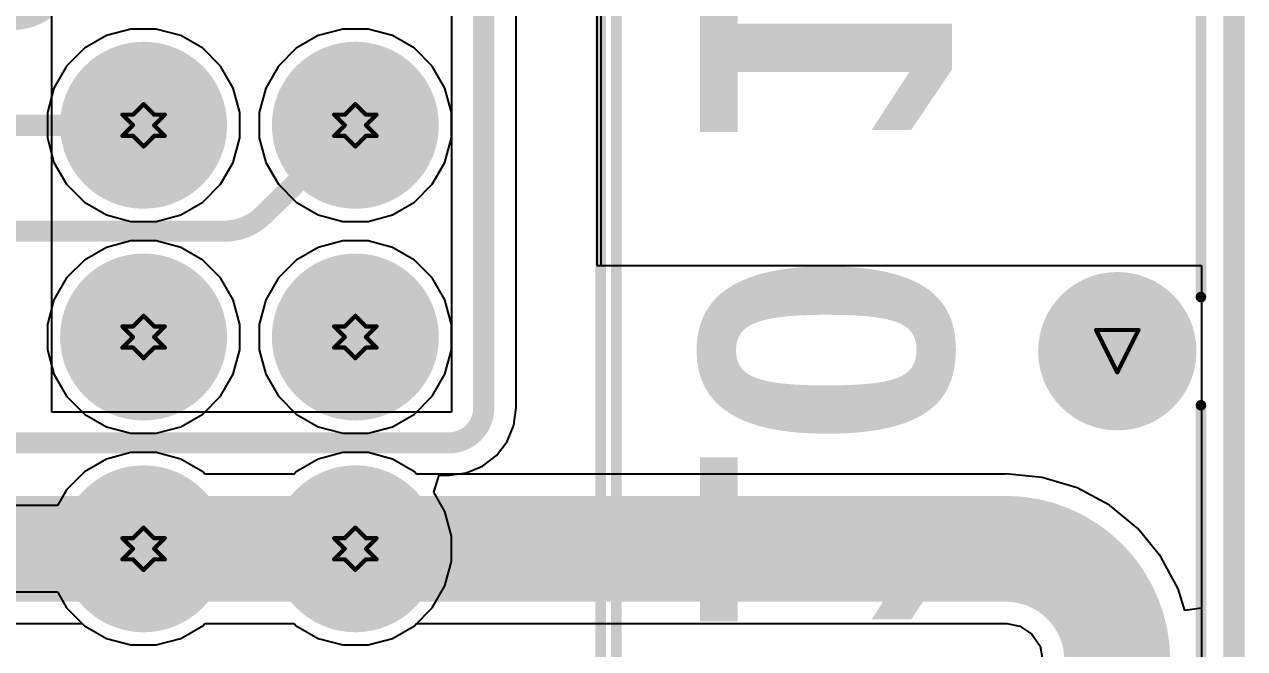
# Model space of a CAD drawing. Header units: inches. Extents: x -0.1 to 10.2, y 0 to 6.5.
# Drawn here: x 4.153 to 4.729, y 2.268 to 2.563 of the extents above; entities that cross this region are included whole.
import ezdxf

# ---------------------------------------------------------------- set-up
doc = ezdxf.new("R2010")
doc.units = ezdxf.units.IN
doc.header["$MEASUREMENT"] = 0
for name, color, linetype in [('Board Outline', 216, 'Continuous'), ('Bottom Layer', 5, 'Continuous'), ('Bottom Overlay', 54, 'Continuous'), ('Bottom Solder', 6, 'Continuous'), ('Drill Drawing', 1, 'Continuous'), ('Multi-Layer', 9, 'Continuous'), ('Pad Holes', 156, 'Continuous'), ('Top Layer', 1, 'Continuous'), ('Top Overlay', 2, 'Continuous'), ('Top Solder', 216, 'Continuous')]:
    doc.layers.add(name, color=color, linetype=linetype)
doc.styles.add('Arial_Bold', font='', dxfattribs={"height": 0.2})
doc.styles.get('Arial_Bold').set_extended_font_data('Arial', bold=True)

# ---------------------------------------------------------------- blocks, each defined once
blk = doc.blocks.new('B0503S_2WR3_13')
at = {"layer": 'Bottom Layer'}
h = blk.add_hatch(color=5, dxfattribs=at)
edge = h.paths.add_edge_path()
edge.add_arc((0.05, 0), 0.035433, 0, 360)
at = {"layer": 'Bottom Solder'}
h = blk.add_hatch(color=6, dxfattribs=at)
edge = h.paths.add_edge_path()
edge.add_arc((0.05, 0), 0.037402, 0, 360)
at = {"layer": 'Multi-Layer'}
h = blk.add_hatch(color=9, dxfattribs=at)
edge = h.paths.add_edge_path()
edge.add_arc((0.05, 0), 0.035433, 0, 360)
at = {"layer": 'Pad Holes'}
h = blk.add_hatch(color=7, dxfattribs=at)
edge = h.paths.add_edge_path()
edge.add_arc((0.05, 0), 0.017717, 0, 360)
at = {"layer": 'Top Layer'}
h = blk.add_hatch(color=1, dxfattribs=at)
edge = h.paths.add_edge_path()
edge.add_arc((0.05, 0), 0.035433, 0, 360)
at = {"layer": 'Top Solder'}
h = blk.add_hatch(color=216, dxfattribs=at)
edge = h.paths.add_edge_path()
edge.add_arc((0.05, 0), 0.037402, 0, 360)
at = {"layer": 'Top Overlay'}
for points in [[(0.024446, 0.039496, 0.005, 0.005, 0), (-0.124446, 0.039496, 0.005, 0.005, 0)], [(0.075554, 0.0394959, 0.005, 0.005, 0), (0.224446, 0.039496, 0.005, 0.005, 0)], [(0.437795, -0.243968, 0.005, 0.005, 0), (-0.337794, -0.243968, 0.005, 0.005, 0)]]:
    blk.add_lwpolyline(points, format="xyseb", dxfattribs=at)
for points in [[(0.023196, 0.039496, 0.0025, 0.0025, 1), (0.025696, 0.039496, 0.0025, 0.0025, 1)], [(0.074304, 0.0394959, 0.0025, 0.0025, 1), (0.076804, 0.0394959, 0.0025, 0.0025, 1)]]:
    blk.add_lwpolyline(points, format="xyseb", close=True, dxfattribs=at)
blk = doc.blocks.new('X9555WV_2_12_6TV01_B_53')
at = {"layer": 'Bottom Layer'}
h = blk.add_hatch(color=5, dxfattribs=at)
edge = h.paths.add_edge_path()
edge.add_arc((-0.3500019, 0.049997), 0.035433, 0, 360)
h = blk.add_hatch(color=5, dxfattribs=at)
edge = h.paths.add_edge_path()
edge.add_arc((-0.250002, 0.049997), 0.035433, 0, 360)
h = blk.add_hatch(color=5, dxfattribs=at)
edge = h.paths.add_edge_path()
edge.add_arc((-0.150002, 0.049997), 0.035433, 0, 360)
h = blk.add_hatch(color=5, dxfattribs=at)
edge = h.paths.add_edge_path()
edge.add_arc((-0.3500019, -0.0500029), 0.035433, 0, 360)
h = blk.add_hatch(color=5, dxfattribs=at)
edge = h.paths.add_edge_path()
edge.add_arc((-0.250002, -0.050003), 0.035433, 0, 360)
h = blk.add_hatch(color=5, dxfattribs=at)
edge = h.paths.add_edge_path()
edge.add_arc((-0.150002, -0.050003), 0.035433, 0, 360)
at = {"layer": 'Bottom Solder'}
h = blk.add_hatch(color=6, dxfattribs=at)
edge = h.paths.add_edge_path()
edge.add_arc((-0.3500019, 0.049997), 0.039433, 0, 360)
h = blk.add_hatch(color=6, dxfattribs=at)
edge = h.paths.add_edge_path()
edge.add_arc((-0.250002, 0.049997), 0.039433, 0, 360)
h = blk.add_hatch(color=6, dxfattribs=at)
edge = h.paths.add_edge_path()
edge.add_arc((-0.150002, 0.049997), 0.039433, 0, 360)
h = blk.add_hatch(color=6, dxfattribs=at)
edge = h.paths.add_edge_path()
edge.add_arc((-0.3500019, -0.0500029), 0.039433, 0, 360)
h = blk.add_hatch(color=6, dxfattribs=at)
edge = h.paths.add_edge_path()
edge.add_arc((-0.250002, -0.050003), 0.039433, 0, 360)
h = blk.add_hatch(color=6, dxfattribs=at)
edge = h.paths.add_edge_path()
edge.add_arc((-0.150002, -0.050003), 0.039433, 0, 360)
at = {"layer": 'Multi-Layer'}
h = blk.add_hatch(color=9, dxfattribs=at)
edge = h.paths.add_edge_path()
edge.add_arc((-0.3500019, 0.049997), 0.035433, 0, 360)
h = blk.add_hatch(color=9, dxfattribs=at)
edge = h.paths.add_edge_path()
edge.add_arc((-0.250002, 0.049997), 0.035433, 0, 360)
h = blk.add_hatch(color=9, dxfattribs=at)
edge = h.paths.add_edge_path()
edge.add_arc((-0.150002, 0.049997), 0.035433, 0, 360)
h = blk.add_hatch(color=9, dxfattribs=at)
edge = h.paths.add_edge_path()
edge.add_arc((-0.3500019, -0.0500029), 0.035433, 0, 360)
h = blk.add_hatch(color=9, dxfattribs=at)
edge = h.paths.add_edge_path()
edge.add_arc((-0.250002, -0.050003), 0.035433, 0, 360)
h = blk.add_hatch(color=9, dxfattribs=at)
edge = h.paths.add_edge_path()
edge.add_arc((-0.150002, -0.050003), 0.035433, 0, 360)
at = {"layer": 'Pad Holes'}
h = blk.add_hatch(color=7, dxfattribs=at)
edge = h.paths.add_edge_path()
edge.add_arc((-0.3499999, 0.05), 0.021654, 0, 360)
h = blk.add_hatch(color=7, dxfattribs=at)
edge = h.paths.add_edge_path()
edge.add_arc((-0.25, 0.05), 0.021654, 0, 360)
h = blk.add_hatch(color=7, dxfattribs=at)
edge = h.paths.add_edge_path()
edge.add_arc((-0.15, 0.05), 0.021654, 0, 360)
h = blk.add_hatch(color=7, dxfattribs=at)
edge = h.paths.add_edge_path()
edge.add_arc((-0.3499999, -0.0499999), 0.021654, 0, 360)
h = blk.add_hatch(color=7, dxfattribs=at)
edge = h.paths.add_edge_path()
edge.add_arc((-0.25, -0.05), 0.021654, 0, 360)
h = blk.add_hatch(color=7, dxfattribs=at)
edge = h.paths.add_edge_path()
edge.add_arc((-0.15, -0.05), 0.021654, 0, 360)
at = {"layer": 'Top Layer'}
h = blk.add_hatch(color=1, dxfattribs=at)
edge = h.paths.add_edge_path()
edge.add_arc((-0.3500019, 0.049997), 0.035433, 0, 360)
h = blk.add_hatch(color=1, dxfattribs=at)
edge = h.paths.add_edge_path()
edge.add_arc((-0.250002, 0.049997), 0.035433, 0, 360)
h = blk.add_hatch(color=1, dxfattribs=at)
edge = h.paths.add_edge_path()
edge.add_arc((-0.150002, 0.049997), 0.035433, 0, 360)
h = blk.add_hatch(color=1, dxfattribs=at)
edge = h.paths.add_edge_path()
edge.add_arc((-0.3500019, -0.0500029), 0.035433, 0, 360)
h = blk.add_hatch(color=1, dxfattribs=at)
edge = h.paths.add_edge_path()
edge.add_arc((-0.250002, -0.050003), 0.035433, 0, 360)
h = blk.add_hatch(color=1, dxfattribs=at)
edge = h.paths.add_edge_path()
edge.add_arc((-0.150002, -0.050003), 0.035433, 0, 360)
at = {"layer": 'Top Solder'}
h = blk.add_hatch(color=216, dxfattribs=at)
edge = h.paths.add_edge_path()
edge.add_arc((-0.3500019, 0.049997), 0.039433, 0, 360)
h = blk.add_hatch(color=216, dxfattribs=at)
edge = h.paths.add_edge_path()
edge.add_arc((-0.250002, 0.049997), 0.039433, 0, 360)
h = blk.add_hatch(color=216, dxfattribs=at)
edge = h.paths.add_edge_path()
edge.add_arc((-0.150002, 0.049997), 0.039433, 0, 360)
h = blk.add_hatch(color=216, dxfattribs=at)
edge = h.paths.add_edge_path()
edge.add_arc((-0.3500019, -0.0500029), 0.039433, 0, 360)
h = blk.add_hatch(color=216, dxfattribs=at)
edge = h.paths.add_edge_path()
edge.add_arc((-0.250002, -0.050003), 0.039433, 0, 360)
h = blk.add_hatch(color=216, dxfattribs=at)
edge = h.paths.add_edge_path()
edge.add_arc((-0.150002, -0.050003), 0.039433, 0, 360)
at = {"layer": 'Bottom Overlay'}
blk.add_lwpolyline([(0.755, 0.173226, 0.005, 0.005, 0), (-0.7549999, 0.173226, 0.005, 0.005, 0)], format="xyseb", dxfattribs=at)

msp = doc.modelspace()

# ---------------------------------------------------------------- linework, layer by layer
at = {"layer": 'Board Outline'}
msp.add_lwpolyline([(4.7244099, 5e-07, 0.01, 0.01, 0), (4.7244099, 4.3307092, 0.01, 0.01, 0)], format="xyseb", dxfattribs=at)
at = {"layer": 'Bottom Layer'}
for p, q in [((4.4234547, 2.83), (4.4234547, 2.4491633)), ((4.1660784, 2.3799213), (4.1660784, 2.7607893)), ((4.3548784, 2.7607893), (4.3548784, 2.3799213)), ((4.3853722, 2.3841684), (4.3853722, 2.5864882)), ((4.4234547, 2.4491633), (4.7091165, 2.4491633)), ((4.7091165, 2.4491633), (4.7091165, 2.2444015)), ((4.3846089, 2.3762114), (4.3853724, 2.3818858)), ((4.3853723, 2.38189), (4.3853722, 2.3841684)), ((4.3853723, 2.3818895), (4.3853723, 2.38189)), ((4.3853724, 2.3818858), (4.3853723, 2.3818895)), ((4.3548784, 2.3799213), (4.1660784, 2.3799213)), ((4.3842668, 2.3736544), (4.3846089, 2.3762114)), ((4.3810896, 2.365984), (4.3842668, 2.3736544)), ((4.3760354, 2.3593973), (4.3810896, 2.365984)), ((4.3694487, 2.3543431), (4.3760354, 2.3593973)), ((4.3538711, 2.350125), (4.3617783, 2.351166)), ((4.3617783, 2.351166), (4.3694487, 2.3543431)), ((4.3464892, 2.3420605), (4.34907, 2.3500605)), ((4.34907, 2.3500605), (4.353547, 2.3500605)), ((4.353547, 2.3500605), (4.3538711, 2.350125)), ((4.3517822, 2.3328928), (4.3464892, 2.3420605)), ((4.3548784, 2.3213377), (4.3517822, 2.3328928)), ((4.3548784, 2.3093749), (4.3548784, 2.3213377)), ((4.3517822, 2.2978198), (4.3548784, 2.3093749)), ((4.3458008, 2.2874598), (4.3517822, 2.2978198)), ((4.3373419, 2.2790009), (4.3458008, 2.2874598)), ((3.3935114, 2.2800523), (4.1804975, 2.2800523)), ((4.1804975, 2.2800523), (4.1815489, 2.2790009)), ((4.1815489, 2.2790009), (4.1919089, 2.2730195)), ((4.2269819, 2.2730195), (4.2373419, 2.2790009)), ((4.2373419, 2.2790009), (4.2383933, 2.2800523)), ((4.2383933, 2.2800523), (4.2804975, 2.2800523)), ((4.2804975, 2.2800523), (4.2815489, 2.2790009)), ((4.2815489, 2.2790009), (4.2919089, 2.2730195)), ((4.3269819, 2.2730195), (4.3373419, 2.2790009)), ((4.1919089, 2.2730195), (4.203464, 2.2699233)), ((4.2154268, 2.2699233), (4.2269819, 2.2730195)), ((4.2919089, 2.2730195), (4.303464, 2.2699233)), ((4.3154268, 2.2699233), (4.3269819, 2.2730195)), ((4.203464, 2.2699233), (4.2154268, 2.2699233)), ((4.303464, 2.2699233), (4.3154268, 2.2699233))]:
    msp.add_line(p, q, dxfattribs=at)
for points in [[(4.3700783, 2.3818898, 0.01, 0.01, 0), (4.3700783, 2.5944882, 0.01, 0.01, 0)], [(4.1659401, 2.5728785, 0.01, 0.01, -0.1975613596930076), (4.1476406, 2.5653543, 0.01, 0.01, 0)], [(3.7545272, 2.5153543, 0.01, 0.01, 0), (4.2094484, 2.5153543, 0.01, 0.01, 0)], [(4.2660785, 2.4730154, 0.01, 0.01, 0), (4.3094454, 2.5153562, 0.01, 0.01, 0)], [(4.3094454, 2.5153562, 0.01, 0.01, 0), (4.3094484, 2.5153542, 0.01, 0.01, 0)], [(4.2659401, 2.4728784, 0.01, 0.01, 0), (4.2660785, 2.4730154, 0.01, 0.01, 0)], [(4.2659401, 2.4728784, 0.01, 0.01, -0.1975613596930076), (4.2476406, 2.4653542, 0.01, 0.01, 0)], [(3.8045272, 2.4653543, 0.01, 0.01, 0), (4.2475958, 2.4653543, 0.01, 0.01, 0)], [(4.2475958, 2.4653543, 0.01, 0.01, 0), (4.2476406, 2.4653542, 0.01, 0.01, 0)], [(4.3700783, 2.3818857, 0.01, 0.01, -0.4142135172445452), (4.353547, 2.3653544, 0.01, 0.01, 0)], [(4.3700783, 2.3818899, 0.01, 0.01, -6.349206222183377e-05), (4.3700783, 2.3818857, 0.01, 0.01, 0)], [(3.7045272, 2.3653543, 0.01, 0.01, 0), (4.353547, 2.3653544, 0.01, 0.01, 0)], [(3.3645665, 2.3153543, 0.05, 0.05, 0), (4.2094484, 2.3153543, 0.05, 0.05, 0)], [(4.2094484, 2.3153543, 0.05, 0.05, 0), (4.3094484, 2.3153543, 0.05, 0.05, 0)]]:
    msp.add_lwpolyline(points, format="xyseb", dxfattribs=at)
for points in [[(4.2069484, 2.5153543, 0.005, 0.005, 1), (4.2119484, 2.5153543, 0.005, 0.005, 1)], [(4.3069454, 2.5153562, 0.005, 0.005, 1), (4.3119454, 2.5153562, 0.005, 0.005, 1)], [(4.3069454, 2.5153562, 0.005, 0.005, 1), (4.3119454, 2.5153562, 0.005, 0.005, 1)], [(4.3069484, 2.5153542, 0.005, 0.005, 1), (4.3119484, 2.5153542, 0.005, 0.005, 1)], [(4.2635785, 2.4730154, 0.005, 0.005, 1), (4.2685785, 2.4730154, 0.005, 0.005, 1)], [(4.2635785, 2.4730154, 0.005, 0.005, 1), (4.2685785, 2.4730154, 0.005, 0.005, 1)], [(4.2634401, 2.4728784, 0.005, 0.005, 1), (4.2684401, 2.4728784, 0.005, 0.005, 1)], [(4.2634401, 2.4728784, 0.005, 0.005, 1), (4.2684401, 2.4728784, 0.005, 0.005, 1)], [(4.2450958, 2.4653543, 0.005, 0.005, 1), (4.2500958, 2.4653543, 0.005, 0.005, 1)], [(4.2450958, 2.4653543, 0.005, 0.005, 1), (4.2500958, 2.4653543, 0.005, 0.005, 1)], [(4.2451406, 2.4653542, 0.005, 0.005, 1), (4.2501406, 2.4653542, 0.005, 0.005, 1)], [(4.2451406, 2.4653542, 0.005, 0.005, 1), (4.2501406, 2.4653542, 0.005, 0.005, 1)], [(4.3675783, 2.3818899, 0.005, 0.005, 1), (4.3725783, 2.3818899, 0.005, 0.005, 1)], [(4.3675783, 2.3818898, 0.005, 0.005, 1), (4.3725783, 2.3818898, 0.005, 0.005, 1)], [(4.3675783, 2.3818857, 0.005, 0.005, 1), (4.3725783, 2.3818857, 0.005, 0.005, 1)], [(4.3675783, 2.3818857, 0.005, 0.005, 1), (4.3725783, 2.3818857, 0.005, 0.005, 1)], [(4.351047, 2.3653544, 0.005, 0.005, 1), (4.356047, 2.3653544, 0.005, 0.005, 1)], [(4.351047, 2.3653544, 0.005, 0.005, 1), (4.356047, 2.3653544, 0.005, 0.005, 1)], [(4.1969484, 2.3153543, 0.025, 0.025, 1), (4.2219484, 2.3153543, 0.025, 0.025, 1)], [(4.1969484, 2.3153543, 0.025, 0.025, 1), (4.2219484, 2.3153543, 0.025, 0.025, 1)], [(4.2969484, 2.3153543, 0.025, 0.025, 1), (4.3219484, 2.3153543, 0.025, 0.025, 1)]]:
    msp.add_lwpolyline(points, format="xyseb", close=True, dxfattribs=at)
at = {"layer": 'Drill Drawing'}
for points in [[(4.2044485, 2.5203542, 0.002, 0.002, 0), (4.2094485, 2.5253542, 0.002, 0.002, 0)], [(4.2094485, 2.5253542, 0.002, 0.002, 0), (4.2144485, 2.5203542, 0.002, 0.002, 0)], [(4.3044484, 2.5203542, 0.002, 0.002, 0), (4.3094484, 2.5253542, 0.002, 0.002, 0)], [(4.3094484, 2.5253542, 0.002, 0.002, 0), (4.3144484, 2.5203542, 0.002, 0.002, 0)], [(4.1994485, 2.5203542, 0.002, 0.002, 0), (4.2044485, 2.5153542, 0.002, 0.002, 0)], [(4.1994485, 2.5203542, 0.002, 0.002, 0), (4.2044485, 2.5203542, 0.002, 0.002, 0)], [(4.2144485, 2.5203542, 0.002, 0.002, 0), (4.2194485, 2.5203542, 0.002, 0.002, 0)], [(4.2144485, 2.5153542, 0.002, 0.002, 0), (4.2194485, 2.5203542, 0.002, 0.002, 0)], [(4.2994484, 2.5203542, 0.002, 0.002, 0), (4.3044484, 2.5153542, 0.002, 0.002, 0)], [(4.2994484, 2.5203542, 0.002, 0.002, 0), (4.3044484, 2.5203542, 0.002, 0.002, 0)], [(4.3144484, 2.5203542, 0.002, 0.002, 0), (4.3194484, 2.5203542, 0.002, 0.002, 0)], [(4.3144484, 2.5153542, 0.002, 0.002, 0), (4.3194484, 2.5203542, 0.002, 0.002, 0)], [(4.1994485, 2.5103542, 0.002, 0.002, 0), (4.2044485, 2.5153542, 0.002, 0.002, 0)], [(4.2144485, 2.5153542, 0.002, 0.002, 0), (4.2194485, 2.5103542, 0.002, 0.002, 0)], [(4.2994484, 2.5103542, 0.002, 0.002, 0), (4.3044484, 2.5153542, 0.002, 0.002, 0)], [(4.3144484, 2.5153542, 0.002, 0.002, 0), (4.3194484, 2.5103542, 0.002, 0.002, 0)], [(4.1994485, 2.5103542, 0.002, 0.002, 0), (4.2044485, 2.5103542, 0.002, 0.002, 0)], [(4.2044485, 2.5103542, 0.002, 0.002, 0), (4.2094485, 2.5053542, 0.002, 0.002, 0)], [(4.2094485, 2.5053542, 0.002, 0.002, 0), (4.2144485, 2.5103542, 0.002, 0.002, 0)], [(4.2144485, 2.5103542, 0.002, 0.002, 0), (4.2194485, 2.5103542, 0.002, 0.002, 0)], [(4.2994484, 2.5103542, 0.002, 0.002, 0), (4.3044484, 2.5103542, 0.002, 0.002, 0)], [(4.3044484, 2.5103542, 0.002, 0.002, 0), (4.3094484, 2.5053542, 0.002, 0.002, 0)], [(4.3094484, 2.5053542, 0.002, 0.002, 0), (4.3144484, 2.5103542, 0.002, 0.002, 0)], [(4.3144484, 2.5103542, 0.002, 0.002, 0), (4.3194484, 2.5103542, 0.002, 0.002, 0)], [(4.2044484, 2.4203543, 0.002, 0.002, 0), (4.2094484, 2.4253543, 0.002, 0.002, 0)], [(4.2094484, 2.4253543, 0.002, 0.002, 0), (4.2144484, 2.4203543, 0.002, 0.002, 0)], [(4.3044484, 2.4203543, 0.002, 0.002, 0), (4.3094484, 2.4253543, 0.002, 0.002, 0)], [(4.3094484, 2.4253543, 0.002, 0.002, 0), (4.3144484, 2.4203543, 0.002, 0.002, 0)], [(4.1994484, 2.4203543, 0.002, 0.002, 0), (4.2044484, 2.4153543, 0.002, 0.002, 0)], [(4.1994484, 2.4203543, 0.002, 0.002, 0), (4.2044484, 2.4203543, 0.002, 0.002, 0)], [(4.2144484, 2.4203543, 0.002, 0.002, 0), (4.2194484, 2.4203543, 0.002, 0.002, 0)], [(4.2144484, 2.4153543, 0.002, 0.002, 0), (4.2194484, 2.4203543, 0.002, 0.002, 0)], [(4.2994484, 2.4203543, 0.002, 0.002, 0), (4.3044484, 2.4153543, 0.002, 0.002, 0)], [(4.2994484, 2.4203543, 0.002, 0.002, 0), (4.3044484, 2.4203543, 0.002, 0.002, 0)], [(4.3144484, 2.4203543, 0.002, 0.002, 0), (4.3194484, 2.4203543, 0.002, 0.002, 0)], [(4.3144484, 2.4153543, 0.002, 0.002, 0), (4.3194484, 2.4203543, 0.002, 0.002, 0)], [(4.1994484, 2.4103543, 0.002, 0.002, 0), (4.2044484, 2.4153543, 0.002, 0.002, 0)], [(4.2144484, 2.4153543, 0.002, 0.002, 0), (4.2194484, 2.4103543, 0.002, 0.002, 0)], [(4.2994484, 2.4103543, 0.002, 0.002, 0), (4.3044484, 2.4153543, 0.002, 0.002, 0)], [(4.3144484, 2.4153543, 0.002, 0.002, 0), (4.3194484, 2.4103543, 0.002, 0.002, 0)], [(4.6592909, 2.4186614, 0.002, 0.002, 0), (4.6792909, 2.4186614, 0.002, 0.002, 0)], [(4.6592909, 2.4186614, 0.002, 0.002, 0), (4.6692909, 2.3986614, 0.002, 0.002, 0)], [(4.6692909, 2.3986614, 0.002, 0.002, 0), (4.6792909, 2.4186614, 0.002, 0.002, 0)], [(4.1994484, 2.4103543, 0.002, 0.002, 0), (4.2044484, 2.4103543, 0.002, 0.002, 0)], [(4.2044484, 2.4103543, 0.002, 0.002, 0), (4.2094484, 2.4053543, 0.002, 0.002, 0)], [(4.2094484, 2.4053543, 0.002, 0.002, 0), (4.2144484, 2.4103543, 0.002, 0.002, 0)], [(4.2144484, 2.4103543, 0.002, 0.002, 0), (4.2194484, 2.4103543, 0.002, 0.002, 0)], [(4.2994484, 2.4103543, 0.002, 0.002, 0), (4.3044484, 2.4103543, 0.002, 0.002, 0)], [(4.3044484, 2.4103543, 0.002, 0.002, 0), (4.3094484, 2.4053543, 0.002, 0.002, 0)], [(4.3094484, 2.4053543, 0.002, 0.002, 0), (4.3144484, 2.4103543, 0.002, 0.002, 0)], [(4.3144484, 2.4103543, 0.002, 0.002, 0), (4.3194484, 2.4103543, 0.002, 0.002, 0)], [(4.2044484, 2.3203543, 0.002, 0.002, 0), (4.2094484, 2.3253543, 0.002, 0.002, 0)], [(4.2094484, 2.3253543, 0.002, 0.002, 0), (4.2144484, 2.3203543, 0.002, 0.002, 0)], [(4.3044484, 2.3203543, 0.002, 0.002, 0), (4.3094484, 2.3253543, 0.002, 0.002, 0)], [(4.3094484, 2.3253543, 0.002, 0.002, 0), (4.3144484, 2.3203543, 0.002, 0.002, 0)], [(4.1994484, 2.3203543, 0.002, 0.002, 0), (4.2044484, 2.3153543, 0.002, 0.002, 0)], [(4.1994484, 2.3203543, 0.002, 0.002, 0), (4.2044484, 2.3203543, 0.002, 0.002, 0)], [(4.2144484, 2.3203543, 0.002, 0.002, 0), (4.2194484, 2.3203543, 0.002, 0.002, 0)], [(4.2144484, 2.3153543, 0.002, 0.002, 0), (4.2194484, 2.3203543, 0.002, 0.002, 0)], [(4.2994484, 2.3203543, 0.002, 0.002, 0), (4.3044484, 2.3153543, 0.002, 0.002, 0)], [(4.2994484, 2.3203543, 0.002, 0.002, 0), (4.3044484, 2.3203543, 0.002, 0.002, 0)], [(4.3144484, 2.3203543, 0.002, 0.002, 0), (4.3194484, 2.3203543, 0.002, 0.002, 0)], [(4.3144484, 2.3153543, 0.002, 0.002, 0), (4.3194484, 2.3203543, 0.002, 0.002, 0)], [(4.1994484, 2.3103543, 0.002, 0.002, 0), (4.2044484, 2.3153543, 0.002, 0.002, 0)], [(4.1994484, 2.3103543, 0.002, 0.002, 0), (4.2044484, 2.3103543, 0.002, 0.002, 0)], [(4.2044484, 2.3103543, 0.002, 0.002, 0), (4.2094484, 2.3053543, 0.002, 0.002, 0)], [(4.2094484, 2.3053543, 0.002, 0.002, 0), (4.2144484, 2.3103543, 0.002, 0.002, 0)], [(4.2144484, 2.3153543, 0.002, 0.002, 0), (4.2194484, 2.3103543, 0.002, 0.002, 0)], [(4.2144484, 2.3103543, 0.002, 0.002, 0), (4.2194484, 2.3103543, 0.002, 0.002, 0)], [(4.2994484, 2.3103543, 0.002, 0.002, 0), (4.3044484, 2.3153543, 0.002, 0.002, 0)], [(4.2994484, 2.3103543, 0.002, 0.002, 0), (4.3044484, 2.3103543, 0.002, 0.002, 0)], [(4.3044484, 2.3103543, 0.002, 0.002, 0), (4.3094484, 2.3053543, 0.002, 0.002, 0)], [(4.3094484, 2.3053543, 0.002, 0.002, 0), (4.3144484, 2.3103543, 0.002, 0.002, 0)], [(4.3144484, 2.3153543, 0.002, 0.002, 0), (4.3194484, 2.3103543, 0.002, 0.002, 0)], [(4.3144484, 2.3103543, 0.002, 0.002, 0), (4.3194484, 2.3103543, 0.002, 0.002, 0)]]:
    msp.add_lwpolyline(points, format="xyseb", dxfattribs=at)
for points in [[(4.2089485, 2.5253542, 0.001, 0.001, 1), (4.2099485, 2.5253542, 0.001, 0.001, 1)], [(4.2089485, 2.5253542, 0.001, 0.001, 1), (4.2099485, 2.5253542, 0.001, 0.001, 1)], [(4.3089484, 2.5253542, 0.001, 0.001, 1), (4.3099484, 2.5253542, 0.001, 0.001, 1)], [(4.3089484, 2.5253542, 0.001, 0.001, 1), (4.3099484, 2.5253542, 0.001, 0.001, 1)], [(4.1989485, 2.5203542, 0.001, 0.001, 1), (4.1999485, 2.5203542, 0.001, 0.001, 1)], [(4.1989485, 2.5203542, 0.001, 0.001, 1), (4.1999485, 2.5203542, 0.001, 0.001, 1)], [(4.2039485, 2.5203542, 0.001, 0.001, 1), (4.2049485, 2.5203542, 0.001, 0.001, 1)], [(4.2039485, 2.5203542, 0.001, 0.001, 1), (4.2049485, 2.5203542, 0.001, 0.001, 1)], [(4.2139485, 2.5203542, 0.001, 0.001, 1), (4.2149485, 2.5203542, 0.001, 0.001, 1)], [(4.2139485, 2.5203542, 0.001, 0.001, 1), (4.2149485, 2.5203542, 0.001, 0.001, 1)], [(4.2189485, 2.5203542, 0.001, 0.001, 1), (4.2199485, 2.5203542, 0.001, 0.001, 1)], [(4.2189485, 2.5203542, 0.001, 0.001, 1), (4.2199485, 2.5203542, 0.001, 0.001, 1)], [(4.2989484, 2.5203542, 0.001, 0.001, 1), (4.2999484, 2.5203542, 0.001, 0.001, 1)], [(4.2989484, 2.5203542, 0.001, 0.001, 1), (4.2999484, 2.5203542, 0.001, 0.001, 1)], [(4.3039484, 2.5203542, 0.001, 0.001, 1), (4.3049484, 2.5203542, 0.001, 0.001, 1)], [(4.3039484, 2.5203542, 0.001, 0.001, 1), (4.3049484, 2.5203542, 0.001, 0.001, 1)], [(4.3139484, 2.5203542, 0.001, 0.001, 1), (4.3149484, 2.5203542, 0.001, 0.001, 1)], [(4.3139484, 2.5203542, 0.001, 0.001, 1), (4.3149484, 2.5203542, 0.001, 0.001, 1)], [(4.3189484, 2.5203542, 0.001, 0.001, 1), (4.3199484, 2.5203542, 0.001, 0.001, 1)], [(4.3189484, 2.5203542, 0.001, 0.001, 1), (4.3199484, 2.5203542, 0.001, 0.001, 1)], [(4.2039485, 2.5153542, 0.001, 0.001, 1), (4.2049485, 2.5153542, 0.001, 0.001, 1)], [(4.2039485, 2.5153542, 0.001, 0.001, 1), (4.2049485, 2.5153542, 0.001, 0.001, 1)], [(4.2139485, 2.5153542, 0.001, 0.001, 1), (4.2149485, 2.5153542, 0.001, 0.001, 1)], [(4.2139485, 2.5153542, 0.001, 0.001, 1), (4.2149485, 2.5153542, 0.001, 0.001, 1)], [(4.3039484, 2.5153542, 0.001, 0.001, 1), (4.3049484, 2.5153542, 0.001, 0.001, 1)], [(4.3039484, 2.5153542, 0.001, 0.001, 1), (4.3049484, 2.5153542, 0.001, 0.001, 1)], [(4.3139484, 2.5153542, 0.001, 0.001, 1), (4.3149484, 2.5153542, 0.001, 0.001, 1)], [(4.3139484, 2.5153542, 0.001, 0.001, 1), (4.3149484, 2.5153542, 0.001, 0.001, 1)], [(4.1989485, 2.5103542, 0.001, 0.001, 1), (4.1999485, 2.5103542, 0.001, 0.001, 1)], [(4.1989485, 2.5103542, 0.001, 0.001, 1), (4.1999485, 2.5103542, 0.001, 0.001, 1)], [(4.2039485, 2.5103542, 0.001, 0.001, 1), (4.2049485, 2.5103542, 0.001, 0.001, 1)], [(4.2039485, 2.5103542, 0.001, 0.001, 1), (4.2049485, 2.5103542, 0.001, 0.001, 1)], [(4.2139485, 2.5103542, 0.001, 0.001, 1), (4.2149485, 2.5103542, 0.001, 0.001, 1)], [(4.2139485, 2.5103542, 0.001, 0.001, 1), (4.2149485, 2.5103542, 0.001, 0.001, 1)], [(4.2189485, 2.5103542, 0.001, 0.001, 1), (4.2199485, 2.5103542, 0.001, 0.001, 1)], [(4.2189485, 2.5103542, 0.001, 0.001, 1), (4.2199485, 2.5103542, 0.001, 0.001, 1)], [(4.2989484, 2.5103542, 0.001, 0.001, 1), (4.2999484, 2.5103542, 0.001, 0.001, 1)], [(4.2989484, 2.5103542, 0.001, 0.001, 1), (4.2999484, 2.5103542, 0.001, 0.001, 1)], [(4.3039484, 2.5103542, 0.001, 0.001, 1), (4.3049484, 2.5103542, 0.001, 0.001, 1)], [(4.3039484, 2.5103542, 0.001, 0.001, 1), (4.3049484, 2.5103542, 0.001, 0.001, 1)], [(4.3139484, 2.5103542, 0.001, 0.001, 1), (4.3149484, 2.5103542, 0.001, 0.001, 1)], [(4.3139484, 2.5103542, 0.001, 0.001, 1), (4.3149484, 2.5103542, 0.001, 0.001, 1)], [(4.3189484, 2.5103542, 0.001, 0.001, 1), (4.3199484, 2.5103542, 0.001, 0.001, 1)], [(4.3189484, 2.5103542, 0.001, 0.001, 1), (4.3199484, 2.5103542, 0.001, 0.001, 1)], [(4.2089485, 2.5053542, 0.001, 0.001, 1), (4.2099485, 2.5053542, 0.001, 0.001, 1)], [(4.2089485, 2.5053542, 0.001, 0.001, 1), (4.2099485, 2.5053542, 0.001, 0.001, 1)], [(4.3089484, 2.5053542, 0.001, 0.001, 1), (4.3099484, 2.5053542, 0.001, 0.001, 1)], [(4.3089484, 2.5053542, 0.001, 0.001, 1), (4.3099484, 2.5053542, 0.001, 0.001, 1)], [(4.2089484, 2.4253543, 0.001, 0.001, 1), (4.2099484, 2.4253543, 0.001, 0.001, 1)], [(4.2089484, 2.4253543, 0.001, 0.001, 1), (4.2099484, 2.4253543, 0.001, 0.001, 1)], [(4.3089484, 2.4253543, 0.001, 0.001, 1), (4.3099484, 2.4253543, 0.001, 0.001, 1)], [(4.3089484, 2.4253543, 0.001, 0.001, 1), (4.3099484, 2.4253543, 0.001, 0.001, 1)], [(4.1989484, 2.4203543, 0.001, 0.001, 1), (4.1999484, 2.4203543, 0.001, 0.001, 1)], [(4.1989484, 2.4203543, 0.001, 0.001, 1), (4.1999484, 2.4203543, 0.001, 0.001, 1)], [(4.2039484, 2.4203543, 0.001, 0.001, 1), (4.2049484, 2.4203543, 0.001, 0.001, 1)], [(4.2039484, 2.4203543, 0.001, 0.001, 1), (4.2049484, 2.4203543, 0.001, 0.001, 1)], [(4.2139484, 2.4203543, 0.001, 0.001, 1), (4.2149484, 2.4203543, 0.001, 0.001, 1)], [(4.2139484, 2.4203543, 0.001, 0.001, 1), (4.2149484, 2.4203543, 0.001, 0.001, 1)], [(4.2189484, 2.4203543, 0.001, 0.001, 1), (4.2199484, 2.4203543, 0.001, 0.001, 1)], [(4.2189484, 2.4203543, 0.001, 0.001, 1), (4.2199484, 2.4203543, 0.001, 0.001, 1)], [(4.2989484, 2.4203543, 0.001, 0.001, 1), (4.2999484, 2.4203543, 0.001, 0.001, 1)], [(4.2989484, 2.4203543, 0.001, 0.001, 1), (4.2999484, 2.4203543, 0.001, 0.001, 1)], [(4.3039484, 2.4203543, 0.001, 0.001, 1), (4.3049484, 2.4203543, 0.001, 0.001, 1)], [(4.3039484, 2.4203543, 0.001, 0.001, 1), (4.3049484, 2.4203543, 0.001, 0.001, 1)], [(4.3139484, 2.4203543, 0.001, 0.001, 1), (4.3149484, 2.4203543, 0.001, 0.001, 1)], [(4.3139484, 2.4203543, 0.001, 0.001, 1), (4.3149484, 2.4203543, 0.001, 0.001, 1)], [(4.3189484, 2.4203543, 0.001, 0.001, 1), (4.3199484, 2.4203543, 0.001, 0.001, 1)], [(4.3189484, 2.4203543, 0.001, 0.001, 1), (4.3199484, 2.4203543, 0.001, 0.001, 1)], [(4.2039484, 2.4153543, 0.001, 0.001, 1), (4.2049484, 2.4153543, 0.001, 0.001, 1)], [(4.2039484, 2.4153543, 0.001, 0.001, 1), (4.2049484, 2.4153543, 0.001, 0.001, 1)], [(4.2139484, 2.4153543, 0.001, 0.001, 1), (4.2149484, 2.4153543, 0.001, 0.001, 1)], [(4.2139484, 2.4153543, 0.001, 0.001, 1), (4.2149484, 2.4153543, 0.001, 0.001, 1)], [(4.3039484, 2.4153543, 0.001, 0.001, 1), (4.3049484, 2.4153543, 0.001, 0.001, 1)], [(4.3039484, 2.4153543, 0.001, 0.001, 1), (4.3049484, 2.4153543, 0.001, 0.001, 1)], [(4.3139484, 2.4153543, 0.001, 0.001, 1), (4.3149484, 2.4153543, 0.001, 0.001, 1)], [(4.3139484, 2.4153543, 0.001, 0.001, 1), (4.3149484, 2.4153543, 0.001, 0.001, 1)], [(4.6587909, 2.4186614, 0.001, 0.001, 1), (4.6597909, 2.4186614, 0.001, 0.001, 1)], [(4.6587909, 2.4186614, 0.001, 0.001, 1), (4.6597909, 2.4186614, 0.001, 0.001, 1)], [(4.6787909, 2.4186614, 0.001, 0.001, 1), (4.6797909, 2.4186614, 0.001, 0.001, 1)], [(4.6787909, 2.4186614, 0.001, 0.001, 1), (4.6797909, 2.4186614, 0.001, 0.001, 1)], [(4.1989484, 2.4103543, 0.001, 0.001, 1), (4.1999484, 2.4103543, 0.001, 0.001, 1)], [(4.1989484, 2.4103543, 0.001, 0.001, 1), (4.1999484, 2.4103543, 0.001, 0.001, 1)], [(4.2039484, 2.4103543, 0.001, 0.001, 1), (4.2049484, 2.4103543, 0.001, 0.001, 1)], [(4.2039484, 2.4103543, 0.001, 0.001, 1), (4.2049484, 2.4103543, 0.001, 0.001, 1)], [(4.2139484, 2.4103543, 0.001, 0.001, 1), (4.2149484, 2.4103543, 0.001, 0.001, 1)], [(4.2139484, 2.4103543, 0.001, 0.001, 1), (4.2149484, 2.4103543, 0.001, 0.001, 1)], [(4.2189484, 2.4103543, 0.001, 0.001, 1), (4.2199484, 2.4103543, 0.001, 0.001, 1)], [(4.2189484, 2.4103543, 0.001, 0.001, 1), (4.2199484, 2.4103543, 0.001, 0.001, 1)], [(4.2989484, 2.4103543, 0.001, 0.001, 1), (4.2999484, 2.4103543, 0.001, 0.001, 1)], [(4.2989484, 2.4103543, 0.001, 0.001, 1), (4.2999484, 2.4103543, 0.001, 0.001, 1)], [(4.3039484, 2.4103543, 0.001, 0.001, 1), (4.3049484, 2.4103543, 0.001, 0.001, 1)], [(4.3039484, 2.4103543, 0.001, 0.001, 1), (4.3049484, 2.4103543, 0.001, 0.001, 1)], [(4.3139484, 2.4103543, 0.001, 0.001, 1), (4.3149484, 2.4103543, 0.001, 0.001, 1)], [(4.3139484, 2.4103543, 0.001, 0.001, 1), (4.3149484, 2.4103543, 0.001, 0.001, 1)], [(4.3189484, 2.4103543, 0.001, 0.001, 1), (4.3199484, 2.4103543, 0.001, 0.001, 1)], [(4.3189484, 2.4103543, 0.001, 0.001, 1), (4.3199484, 2.4103543, 0.001, 0.001, 1)], [(4.2089484, 2.4053543, 0.001, 0.001, 1), (4.2099484, 2.4053543, 0.001, 0.001, 1)], [(4.2089484, 2.4053543, 0.001, 0.001, 1), (4.2099484, 2.4053543, 0.001, 0.001, 1)], [(4.3089484, 2.4053543, 0.001, 0.001, 1), (4.3099484, 2.4053543, 0.001, 0.001, 1)], [(4.3089484, 2.4053543, 0.001, 0.001, 1), (4.3099484, 2.4053543, 0.001, 0.001, 1)], [(4.6687909, 2.3986614, 0.001, 0.001, 1), (4.6697909, 2.3986614, 0.001, 0.001, 1)], [(4.6687909, 2.3986614, 0.001, 0.001, 1), (4.6697909, 2.3986614, 0.001, 0.001, 1)], [(4.2089484, 2.3253543, 0.001, 0.001, 1), (4.2099484, 2.3253543, 0.001, 0.001, 1)], [(4.2089484, 2.3253543, 0.001, 0.001, 1), (4.2099484, 2.3253543, 0.001, 0.001, 1)], [(4.3089484, 2.3253543, 0.001, 0.001, 1), (4.3099484, 2.3253543, 0.001, 0.001, 1)], [(4.3089484, 2.3253543, 0.001, 0.001, 1), (4.3099484, 2.3253543, 0.001, 0.001, 1)], [(4.1989484, 2.3203543, 0.001, 0.001, 1), (4.1999484, 2.3203543, 0.001, 0.001, 1)], [(4.1989484, 2.3203543, 0.001, 0.001, 1), (4.1999484, 2.3203543, 0.001, 0.001, 1)], [(4.2039484, 2.3203543, 0.001, 0.001, 1), (4.2049484, 2.3203543, 0.001, 0.001, 1)], [(4.2039484, 2.3203543, 0.001, 0.001, 1), (4.2049484, 2.3203543, 0.001, 0.001, 1)], [(4.2139484, 2.3203543, 0.001, 0.001, 1), (4.2149484, 2.3203543, 0.001, 0.001, 1)], [(4.2139484, 2.3203543, 0.001, 0.001, 1), (4.2149484, 2.3203543, 0.001, 0.001, 1)], [(4.2189484, 2.3203543, 0.001, 0.001, 1), (4.2199484, 2.3203543, 0.001, 0.001, 1)], [(4.2189484, 2.3203543, 0.001, 0.001, 1), (4.2199484, 2.3203543, 0.001, 0.001, 1)], [(4.2989484, 2.3203543, 0.001, 0.001, 1), (4.2999484, 2.3203543, 0.001, 0.001, 1)], [(4.2989484, 2.3203543, 0.001, 0.001, 1), (4.2999484, 2.3203543, 0.001, 0.001, 1)], [(4.3039484, 2.3203543, 0.001, 0.001, 1), (4.3049484, 2.3203543, 0.001, 0.001, 1)], [(4.3039484, 2.3203543, 0.001, 0.001, 1), (4.3049484, 2.3203543, 0.001, 0.001, 1)], [(4.3139484, 2.3203543, 0.001, 0.001, 1), (4.3149484, 2.3203543, 0.001, 0.001, 1)], [(4.3139484, 2.3203543, 0.001, 0.001, 1), (4.3149484, 2.3203543, 0.001, 0.001, 1)], [(4.3189484, 2.3203543, 0.001, 0.001, 1), (4.3199484, 2.3203543, 0.001, 0.001, 1)], [(4.3189484, 2.3203543, 0.001, 0.001, 1), (4.3199484, 2.3203543, 0.001, 0.001, 1)], [(4.1989484, 2.3103543, 0.001, 0.001, 1), (4.1999484, 2.3103543, 0.001, 0.001, 1)], [(4.1989484, 2.3103543, 0.001, 0.001, 1), (4.1999484, 2.3103543, 0.001, 0.001, 1)], [(4.2039484, 2.3153543, 0.001, 0.001, 1), (4.2049484, 2.3153543, 0.001, 0.001, 1)], [(4.2039484, 2.3153543, 0.001, 0.001, 1), (4.2049484, 2.3153543, 0.001, 0.001, 1)], [(4.2039484, 2.3103543, 0.001, 0.001, 1), (4.2049484, 2.3103543, 0.001, 0.001, 1)], [(4.2039484, 2.3103543, 0.001, 0.001, 1), (4.2049484, 2.3103543, 0.001, 0.001, 1)], [(4.2139484, 2.3153543, 0.001, 0.001, 1), (4.2149484, 2.3153543, 0.001, 0.001, 1)], [(4.2139484, 2.3153543, 0.001, 0.001, 1), (4.2149484, 2.3153543, 0.001, 0.001, 1)], [(4.2139484, 2.3103543, 0.001, 0.001, 1), (4.2149484, 2.3103543, 0.001, 0.001, 1)], [(4.2139484, 2.3103543, 0.001, 0.001, 1), (4.2149484, 2.3103543, 0.001, 0.001, 1)], [(4.2189484, 2.3103543, 0.001, 0.001, 1), (4.2199484, 2.3103543, 0.001, 0.001, 1)], [(4.2189484, 2.3103543, 0.001, 0.001, 1), (4.2199484, 2.3103543, 0.001, 0.001, 1)], [(4.2989484, 2.3103543, 0.001, 0.001, 1), (4.2999484, 2.3103543, 0.001, 0.001, 1)], [(4.2989484, 2.3103543, 0.001, 0.001, 1), (4.2999484, 2.3103543, 0.001, 0.001, 1)], [(4.3039484, 2.3153543, 0.001, 0.001, 1), (4.3049484, 2.3153543, 0.001, 0.001, 1)], [(4.3039484, 2.3153543, 0.001, 0.001, 1), (4.3049484, 2.3153543, 0.001, 0.001, 1)], [(4.3039484, 2.3103543, 0.001, 0.001, 1), (4.3049484, 2.3103543, 0.001, 0.001, 1)], [(4.3039484, 2.3103543, 0.001, 0.001, 1), (4.3049484, 2.3103543, 0.001, 0.001, 1)], [(4.3139484, 2.3153543, 0.001, 0.001, 1), (4.3149484, 2.3153543, 0.001, 0.001, 1)], [(4.3139484, 2.3153543, 0.001, 0.001, 1), (4.3149484, 2.3153543, 0.001, 0.001, 1)], [(4.3139484, 2.3103543, 0.001, 0.001, 1), (4.3149484, 2.3103543, 0.001, 0.001, 1)], [(4.3139484, 2.3103543, 0.001, 0.001, 1), (4.3149484, 2.3103543, 0.001, 0.001, 1)], [(4.3189484, 2.3103543, 0.001, 0.001, 1), (4.3199484, 2.3103543, 0.001, 0.001, 1)], [(4.3189484, 2.3103543, 0.001, 0.001, 1), (4.3199484, 2.3103543, 0.001, 0.001, 1)], [(4.2089484, 2.3053543, 0.001, 0.001, 1), (4.2099484, 2.3053543, 0.001, 0.001, 1)], [(4.2089484, 2.3053543, 0.001, 0.001, 1), (4.2099484, 2.3053543, 0.001, 0.001, 1)], [(4.3089484, 2.3053543, 0.001, 0.001, 1), (4.3099484, 2.3053543, 0.001, 0.001, 1)], [(4.3089484, 2.3053543, 0.001, 0.001, 1), (4.3099484, 2.3053543, 0.001, 0.001, 1)]]:
    msp.add_lwpolyline(points, format="xyseb", close=True, dxfattribs=at)
at = {"layer": 'Top Layer'}
for p, q in [((4.4253229, 2.8299999), (4.4253229, 2.4491633)), ((4.2034641, 2.5607892), (4.191909, 2.557693)), ((4.2154269, 2.5607892), (4.2034641, 2.5607892)), ((4.226982, 2.557693), (4.2154269, 2.5607892)), ((4.303464, 2.5607892), (4.2919089, 2.557693)), ((4.3154268, 2.5607892), (4.303464, 2.5607892)), ((4.3269819, 2.557693), (4.3154268, 2.5607892)), ((4.191909, 2.557693), (4.181549, 2.5517116)), ((4.237342, 2.5517116), (4.226982, 2.557693)), ((4.2919089, 2.557693), (4.2815489, 2.5517116)), ((4.3373419, 2.5517116), (4.3269819, 2.557693)), ((4.181549, 2.5517116), (4.1730901, 2.5432527)), ((4.2458009, 2.5432527), (4.237342, 2.5517116)), ((4.2815489, 2.5517116), (4.27309, 2.5432527)), ((4.3458008, 2.5432527), (4.3373419, 2.5517116)), ((4.1730901, 2.5432527), (4.1671087, 2.5328927)), ((4.2517823, 2.5328927), (4.2458009, 2.5432527)), ((4.27309, 2.5432527), (4.2671086, 2.5328927)), ((4.3517822, 2.5328927), (4.3458008, 2.5432527)), ((4.1671087, 2.5328927), (4.1640125, 2.5213376)), ((4.2548785, 2.5213376), (4.2517823, 2.5328927)), ((4.2671086, 2.5328927), (4.2640124, 2.5213376)), ((4.3548784, 2.5213376), (4.3517822, 2.5328927)), ((4.1640125, 2.5213376), (4.1640125, 2.5093748)), ((4.2548785, 2.5093748), (4.2548785, 2.5213376)), ((4.2640124, 2.5213376), (4.2640124, 2.5093748)), ((4.3548784, 2.5093748), (4.3548784, 2.5213376)), ((4.1640125, 2.5093748), (4.1671087, 2.4978197)), ((4.2517823, 2.4978197), (4.2548785, 2.5093748)), ((4.2640124, 2.5093748), (4.2671086, 2.4978197)), ((4.3517822, 2.4978197), (4.3548784, 2.5093748)), ((4.1671087, 2.4978197), (4.1730901, 2.4874597)), ((4.2458009, 2.4874597), (4.2517823, 2.4978197)), ((4.2671086, 2.4978197), (4.27309, 2.4874597)), ((4.3458008, 2.4874597), (4.3517822, 2.4978197)), ((4.1730901, 2.4874597), (4.181549, 2.4790008)), ((4.237342, 2.4790008), (4.2458009, 2.4874597)), ((4.27309, 2.4874597), (4.2815489, 2.4790008)), ((4.3373419, 2.4790008), (4.3458008, 2.4874597)), ((4.181549, 2.4790008), (4.191909, 2.4730194)), ((4.226982, 2.4730194), (4.237342, 2.4790008)), ((4.2815489, 2.4790008), (4.2919089, 2.4730194)), ((4.3269819, 2.4730194), (4.3373419, 2.4790008)), ((4.191909, 2.4730194), (4.2034641, 2.4699232)), ((4.2154269, 2.4699232), (4.226982, 2.4730194)), ((4.2919089, 2.4730194), (4.303464, 2.4699232)), ((4.3154268, 2.4699232), (4.3269819, 2.4730194)), ((4.2034641, 2.4699232), (4.2154269, 2.4699232)), ((4.303464, 2.4699232), (4.3154268, 2.4699232)), ((4.203464, 2.4607893), (4.1919089, 2.4576931)), ((4.2154268, 2.4607893), (4.203464, 2.4607893)), ((4.2269819, 2.4576931), (4.2154268, 2.4607893)), ((4.303464, 2.4607893), (4.2919089, 2.4576931)), ((4.3154268, 2.4607893), (4.303464, 2.4607893)), ((4.3269819, 2.4576931), (4.3154268, 2.4607893)), ((4.1919089, 2.4576931), (4.1815489, 2.4517117)), ((4.2373419, 2.4517117), (4.2269819, 2.4576931)), ((4.2919089, 2.4576931), (4.2815489, 2.4517117)), ((4.3373419, 2.4517117), (4.3269819, 2.4576931)), ((4.1815489, 2.4517117), (4.17309, 2.4432528)), ((4.2458008, 2.4432528), (4.2373419, 2.4517117)), ((4.2815489, 2.4517117), (4.27309, 2.4432528)), ((4.3458008, 2.4432528), (4.3373419, 2.4517117)), ((4.4253229, 2.4491633), (4.7091165, 2.4491633)), ((4.7091165, 2.4491633), (4.7091165, 2.2873564)), ((4.17309, 2.4432528), (4.1671086, 2.4328928)), ((4.2517822, 2.4328928), (4.2458008, 2.4432528)), ((4.27309, 2.4432528), (4.2671086, 2.4328928)), ((4.3517822, 2.4328928), (4.3458008, 2.4432528)), ((4.1671086, 2.4328928), (4.1640124, 2.4213377)), ((4.2548784, 2.4213377), (4.2517822, 2.4328928)), ((4.2671086, 2.4328928), (4.2640124, 2.4213377)), ((4.3548784, 2.4213377), (4.3517822, 2.4328928)), ((4.1640124, 2.4213377), (4.1640124, 2.4093749)), ((4.2548784, 2.4093749), (4.2548784, 2.4213377)), ((4.2640124, 2.4213377), (4.2640124, 2.4093749)), ((4.3548784, 2.4093749), (4.3548784, 2.4213377)), ((4.1640124, 2.4093749), (4.1671086, 2.3978198)), ((4.2517822, 2.3978198), (4.2548784, 2.4093749)), ((4.2640124, 2.4093749), (4.2671086, 2.3978198)), ((4.3517822, 2.3978198), (4.3548784, 2.4093749)), ((4.1671086, 2.3978198), (4.17309, 2.3874598)), ((4.2458008, 2.3874598), (4.2517822, 2.3978198)), ((4.2671086, 2.3978198), (4.27309, 2.3874598)), ((4.3458008, 2.3874598), (4.3517822, 2.3978198)), ((4.17309, 2.3874598), (4.1815489, 2.3790009)), ((4.2373419, 2.3790009), (4.2458008, 2.3874598)), ((4.27309, 2.3874598), (4.2815489, 2.3790009)), ((4.3373419, 2.3790009), (4.3458008, 2.3874598)), ((4.1815489, 2.3790009), (4.1919089, 2.3730195)), ((4.2269819, 2.3730195), (4.2373419, 2.3790009)), ((4.2815489, 2.3790009), (4.2919089, 2.3730195)), ((4.3269819, 2.3730195), (4.3373419, 2.3790009)), ((4.1919089, 2.3730195), (4.203464, 2.3699233)), ((4.203464, 2.3699233), (4.2154268, 2.3699233)), ((4.2154268, 2.3699233), (4.2269819, 2.3730195)), ((4.2919089, 2.3730195), (4.303464, 2.3699233)), ((4.303464, 2.3699233), (4.3154268, 2.3699233)), ((4.3154268, 2.3699233), (4.3269819, 2.3730195)), ((4.1919089, 2.3576931), (4.1815489, 2.3517117)), ((4.203464, 2.3607893), (4.1919089, 2.3576931)), ((4.2154268, 2.3607893), (4.203464, 2.3607893)), ((4.2269819, 2.3576931), (4.2154268, 2.3607893)), ((4.2373419, 2.3517117), (4.2269819, 2.3576931)), ((4.2919089, 2.3576931), (4.2815489, 2.3517117)), ((4.303464, 2.3607893), (4.2919089, 2.3576931)), ((4.3154268, 2.3607893), (4.303464, 2.3607893)), ((4.3269819, 2.3576931), (4.3154268, 2.3607893)), ((4.3373419, 2.3517117), (4.3269819, 2.3576931)), ((4.1815489, 2.3517117), (4.17309, 2.3432528)), ((4.2383973, 2.3506563), (4.2373419, 2.3517117)), ((4.2815489, 2.3517117), (4.2804935, 2.3506563)), ((4.3383973, 2.3506563), (4.3373419, 2.3517117)), ((4.2804935, 2.3506563), (4.2383973, 2.3506563)), ((4.6166398, 2.3506563), (4.3383973, 2.3506563)), ((4.6338224, 2.3490861), (4.6166398, 2.3507784)), ((4.6166398, 2.3507784), (4.6166398, 2.3506563)), ((4.6503447, 2.3440741), (4.6338224, 2.3490861)), ((4.17309, 2.3432528), (4.168756, 2.3357461)), ((4.6655718, 2.3359351), (4.6503447, 2.3440741)), ((4.168756, 2.3357461), (4.1298618, 2.3357461)), ((4.6789184, 2.3249818), (4.6655718, 2.3359351)), ((4.6898717, 2.3116352), (4.6789184, 2.3249818)), ((4.6980107, 2.2964081), (4.6898717, 2.3116352)), ((4.1298618, 2.2949625), (4.1687583, 2.2949625)), ((4.1687583, 2.2949625), (4.17309, 2.2874598)), ((4.7011165, 2.2861697), (4.6980107, 2.2964081)), ((4.17309, 2.2874598), (4.1815489, 2.2790009)), ((4.7091165, 2.2873564), (4.7011165, 2.2861697)), ((4.1815489, 2.2790009), (4.1919089, 2.2730195)), ((4.2269819, 2.2730195), (4.2373419, 2.2790009)), ((4.2373419, 2.2790009), (4.2383933, 2.2800523)), ((4.2383933, 2.2800523), (4.2804975, 2.2800523)), ((4.2804975, 2.2800523), (4.2815489, 2.2790009)), ((4.2815489, 2.2790009), (4.2919089, 2.2730195)), ((4.3269819, 2.2730195), (4.3373419, 2.2790009)), ((4.3373419, 2.2790009), (4.3383933, 2.2800523)), ((4.3383933, 2.2800523), (4.6166398, 2.2800523)), ((4.6166398, 2.2800523), (4.6170573, 2.2801073)), ((4.6170573, 2.2801073), (4.6233318, 2.2788592)), ((4.6233318, 2.2788592), (4.629005, 2.2750684)), ((4.1919089, 2.2730195), (4.203464, 2.2699233)), ((4.2154268, 2.2699233), (4.2269819, 2.2730195)), ((4.2919089, 2.2730195), (4.303464, 2.2699233)), ((4.3154268, 2.2699233), (4.3269819, 2.2730195)), ((4.629005, 2.2750684), (4.6327958, 2.2693952)), ((4.203464, 2.2699233), (4.2154268, 2.2699233)), ((4.303464, 2.2699233), (4.3154268, 2.2699233)), ((4.6327958, 2.2693952), (4.6340439, 2.2631207))]:
    msp.add_line(p, q, dxfattribs=at)
for points in [[(4.2094484, 2.3153543, 0.05, 0.05, 0), (4.3094484, 2.3153543, 0.05, 0.05, 0)], [(4.3094484, 2.3153543, 0.05, 0.05, 0), (4.6166398, 2.3153543, 0.05, 0.05, 0)], [(4.6166398, 2.3153543, 0.05, 0.05, -0.4142135623730951), (4.6692909, 2.2627032, 0.05, 0.05, 0)], [(4.1023618, 2.3153543, 0.02, 0.02, 0), (4.2094484, 2.3153543, 0.02, 0.02, 0)], [(4.6692909, 2.2086614, 0.05, 0.05, 0), (4.6692909, 2.2627032, 0.05, 0.05, 0)]]:
    msp.add_lwpolyline(points, format="xyseb", dxfattribs=at)
for points in [[(4.1969484, 2.3153543, 0.025, 0.025, 1), (4.2219484, 2.3153543, 0.025, 0.025, 1)], [(4.2969484, 2.3153543, 0.025, 0.025, 1), (4.3219484, 2.3153543, 0.025, 0.025, 1)], [(4.2969484, 2.3153543, 0.025, 0.025, 1), (4.3219484, 2.3153543, 0.025, 0.025, 1)], [(4.6041398, 2.3153543, 0.025, 0.025, 1), (4.6291398, 2.3153543, 0.025, 0.025, 1)], [(4.6041398, 2.3153543, 0.025, 0.025, 1), (4.6291398, 2.3153543, 0.025, 0.025, 1)], [(4.2044484, 2.3153543, 0.01, 0.01, 1), (4.2144484, 2.3153543, 0.01, 0.01, 1)], [(4.6567909, 2.2627032, 0.025, 0.025, 1), (4.6817909, 2.2627032, 0.025, 0.025, 1)], [(4.6567909, 2.2627032, 0.025, 0.025, 1), (4.6817909, 2.2627032, 0.025, 0.025, 1)]]:
    msp.add_lwpolyline(points, format="xyseb", close=True, dxfattribs=at)

# ---------------------------------------------------------------- block references
at = {"rotation": 270}
for name, p in [('X9555WV_2_12_6TV01_B_53', (4.2594484, 2.1653543)), ('B0503S_2WR3_13', (4.6692909, 2.4586614))]:
    msp.add_blockref(name, p, dxfattribs=at)

# ---------------------------------------------------------------- texts
at = {"layer": 'Bottom Overlay', "style": 'Arial_Bold', "text_generation_flag": 2}
msp.add_text('CHANNEL 10 11 12', height=0.119, rotation=270, dxfattribs=at).set_placement((4.4722754, 1.4118834))

doc.saveas('drawing.dxf')
